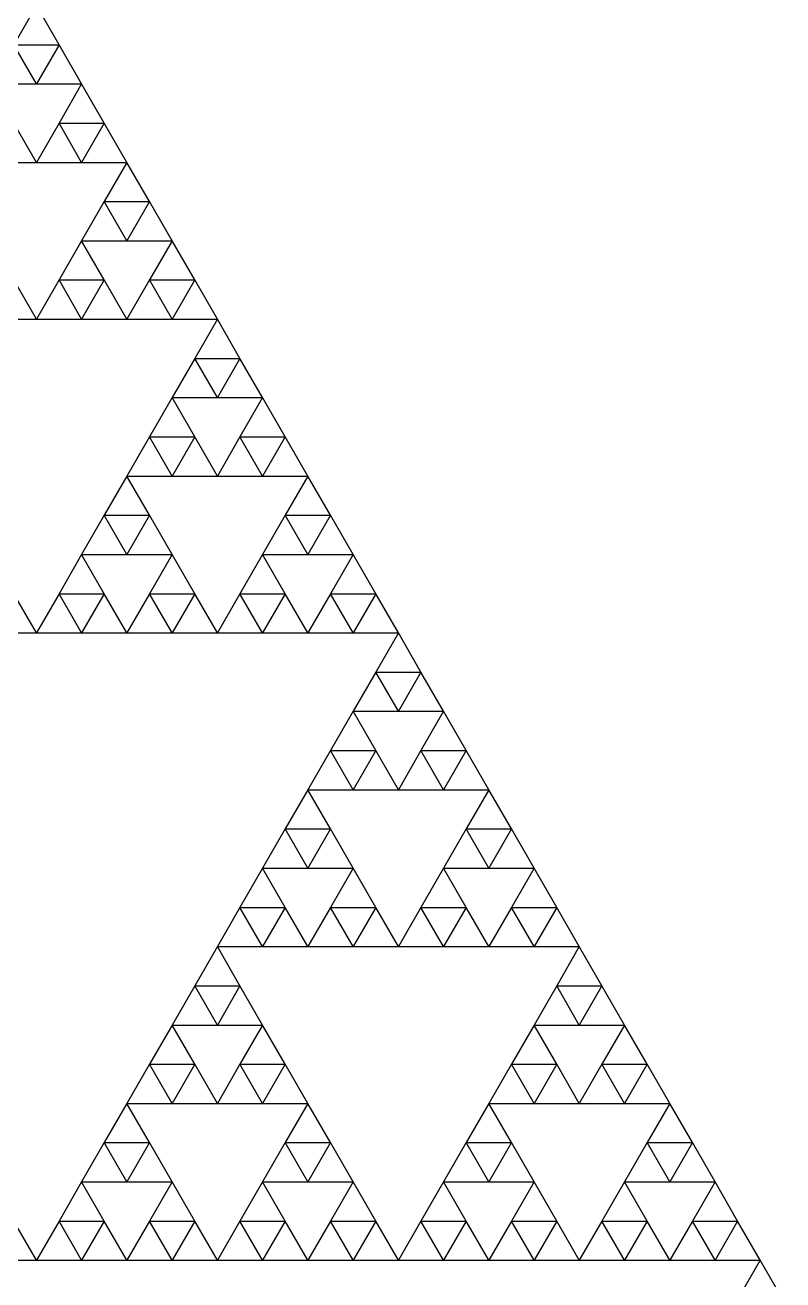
# Model space of a CAD drawing. Header units: metres. Extents: x -50 to 50, y -29 to 58.
# Drawn here: x -18.8 to -15.53, y -23.54 to -18.13 of the extents above; entities that cross this region are included whole.
import ezdxf

# ---------------------------------------------------------------- set-up
doc = ezdxf.new("R2010")
doc.units = ezdxf.units.M

msp = doc.modelspace()

# ---------------------------------------------------------------- linework, layer by layer
for p, q in [((-18.75, -18.0422), (-18.8477, -18.2114)), ((-18.6523, -18.2114), (-18.75, -18.0422)), ((-18.75, -18.3805), (-18.8477, -18.2114)), ((-18.8477, -18.2114), (-18.6523, -18.2114)), ((-18.6523, -18.2114), (-18.75, -18.3805)), ((-18.5547, -18.3805), (-18.6523, -18.2114)), ((-18.9453, -18.3805), (-18.75, -18.3805)), ((-18.75, -18.3805), (-18.5547, -18.3805)), ((-18.5547, -18.3805), (-18.6523, -18.5496)), ((-18.457, -18.5496), (-18.5547, -18.3805)), ((-18.75, -18.7188), (-18.8477, -18.5496)), ((-18.6523, -18.5496), (-18.75, -18.7188)), ((-18.5547, -18.7188), (-18.6523, -18.5496)), ((-18.6523, -18.5496), (-18.457, -18.5496)), ((-18.457, -18.5496), (-18.5547, -18.7188)), ((-18.3594, -18.7188), (-18.457, -18.5496)), ((-18.9453, -18.7188), (-18.75, -18.7188)), ((-18.75, -18.7188), (-18.5547, -18.7188)), ((-18.5547, -18.7188), (-18.3594, -18.7188)), ((-18.3594, -18.7188), (-18.457, -18.8879)), ((-18.2617, -18.8879), (-18.3594, -18.7188)), ((-18.457, -18.8879), (-18.5547, -19.0571)), ((-18.3594, -19.0571), (-18.457, -18.8879)), ((-18.457, -18.8879), (-18.2617, -18.8879)), ((-18.2617, -18.8879), (-18.3594, -19.0571)), ((-18.1641, -19.0571), (-18.2617, -18.8879)), ((-18.5547, -19.0571), (-18.6523, -19.2262)), ((-18.457, -19.2262), (-18.5547, -19.0571)), ((-18.5547, -19.0571), (-18.3594, -19.0571)), ((-18.3594, -19.0571), (-18.1641, -19.0571)), ((-18.1641, -19.0571), (-18.2617, -19.2262)), ((-18.0664, -19.2262), (-18.1641, -19.0571)), ((-18.75, -19.3954), (-18.8477, -19.2262)), ((-18.6523, -19.2262), (-18.75, -19.3954)), ((-18.5547, -19.3954), (-18.6523, -19.2262)), ((-18.6523, -19.2262), (-18.457, -19.2262)), ((-18.457, -19.2262), (-18.5547, -19.3954)), ((-18.3594, -19.3954), (-18.457, -19.2262)), ((-18.2617, -19.2262), (-18.3594, -19.3954)), ((-18.1641, -19.3954), (-18.2617, -19.2262)), ((-18.2617, -19.2262), (-18.0664, -19.2262)), ((-18.0664, -19.2262), (-18.1641, -19.3954)), ((-17.9688, -19.3954), (-18.0664, -19.2262)), ((-18.9453, -19.3954), (-18.75, -19.3954)), ((-18.75, -19.3954), (-18.5547, -19.3954)), ((-18.5547, -19.3954), (-18.3594, -19.3954)), ((-18.3594, -19.3954), (-18.1641, -19.3954)), ((-18.1641, -19.3954), (-17.9688, -19.3954)), ((-17.9688, -19.3954), (-18.0664, -19.5645)), ((-17.8711, -19.5645), (-17.9688, -19.3954)), ((-18.0664, -19.5645), (-18.1641, -19.7337)), ((-17.9688, -19.7337), (-18.0664, -19.5645)), ((-18.0664, -19.5645), (-17.8711, -19.5645)), ((-17.8711, -19.5645), (-17.9688, -19.7337)), ((-17.7734, -19.7337), (-17.8711, -19.5645)), ((-18.1641, -19.7337), (-18.2617, -19.9028)), ((-18.0664, -19.9028), (-18.1641, -19.7337)), ((-18.1641, -19.7337), (-17.9688, -19.7337)), ((-17.9688, -19.7337), (-17.7734, -19.7337)), ((-17.7734, -19.7337), (-17.8711, -19.9028)), ((-17.6758, -19.9028), (-17.7734, -19.7337)), ((-18.2617, -19.9028), (-18.3594, -20.072)), ((-18.1641, -20.072), (-18.2617, -19.9028)), ((-18.2617, -19.9028), (-18.0664, -19.9028)), ((-18.0664, -19.9028), (-18.1641, -20.072)), ((-17.9688, -20.072), (-18.0664, -19.9028)), ((-17.8711, -19.9028), (-17.9688, -20.072)), ((-17.7734, -20.072), (-17.8711, -19.9028)), ((-17.8711, -19.9028), (-17.6758, -19.9028)), ((-17.6758, -19.9028), (-17.7734, -20.072)), ((-17.5781, -20.072), (-17.6758, -19.9028)), ((-18.3594, -20.072), (-18.457, -20.2411)), ((-18.2617, -20.2411), (-18.3594, -20.072)), ((-18.3594, -20.072), (-18.1641, -20.072)), ((-18.1641, -20.072), (-17.9688, -20.072)), ((-17.9688, -20.072), (-17.7734, -20.072)), ((-17.7734, -20.072), (-17.5781, -20.072)), ((-17.5781, -20.072), (-17.6758, -20.2411)), ((-17.4805, -20.2411), (-17.5781, -20.072)), ((-18.457, -20.2411), (-18.5547, -20.4102)), ((-18.3594, -20.4102), (-18.457, -20.2411)), ((-18.457, -20.2411), (-18.2617, -20.2411)), ((-18.2617, -20.2411), (-18.3594, -20.4102)), ((-18.1641, -20.4102), (-18.2617, -20.2411)), ((-17.6758, -20.2411), (-17.7734, -20.4102)), ((-17.5781, -20.4102), (-17.6758, -20.2411)), ((-17.6758, -20.2411), (-17.4805, -20.2411)), ((-17.4805, -20.2411), (-17.5781, -20.4102)), ((-17.3828, -20.4102), (-17.4805, -20.2411)), ((-18.5547, -20.4102), (-18.6523, -20.5794)), ((-18.457, -20.5794), (-18.5547, -20.4102)), ((-18.5547, -20.4102), (-18.3594, -20.4102)), ((-18.3594, -20.4102), (-18.1641, -20.4102)), ((-18.1641, -20.4102), (-18.2617, -20.5794)), ((-18.0664, -20.5794), (-18.1641, -20.4102)), ((-17.7734, -20.4102), (-17.8711, -20.5794)), ((-17.6758, -20.5794), (-17.7734, -20.4102)), ((-17.7734, -20.4102), (-17.5781, -20.4102)), ((-17.5781, -20.4102), (-17.3828, -20.4102)), ((-17.3828, -20.4102), (-17.4805, -20.5794)), ((-17.2852, -20.5794), (-17.3828, -20.4102)), ((-18.75, -20.7485), (-18.8477, -20.5794)), ((-18.6523, -20.5794), (-18.75, -20.7485)), ((-18.5547, -20.7485), (-18.6523, -20.5794)), ((-18.6523, -20.5794), (-18.457, -20.5794)), ((-18.457, -20.5794), (-18.5547, -20.7485)), ((-18.3594, -20.7485), (-18.457, -20.5794)), ((-18.2617, -20.5794), (-18.3594, -20.7485)), ((-18.1641, -20.7485), (-18.2617, -20.5794)), ((-18.2617, -20.5794), (-18.0664, -20.5794)), ((-18.0664, -20.5794), (-18.1641, -20.7485)), ((-17.9688, -20.7485), (-18.0664, -20.5794)), ((-17.8711, -20.5794), (-17.9688, -20.7485)), ((-17.7734, -20.7485), (-17.8711, -20.5794)), ((-17.8711, -20.5794), (-17.6758, -20.5794)), ((-17.6758, -20.5794), (-17.7734, -20.7485)), ((-17.5781, -20.7485), (-17.6758, -20.5794)), ((-17.4805, -20.5794), (-17.5781, -20.7485)), ((-17.3828, -20.7485), (-17.4805, -20.5794)), ((-17.4805, -20.5794), (-17.2852, -20.5794)), ((-17.2852, -20.5794), (-17.3828, -20.7485)), ((-17.1875, -20.7485), (-17.2852, -20.5794)), ((-18.9453, -20.7485), (-18.75, -20.7485)), ((-18.75, -20.7485), (-18.5547, -20.7485)), ((-18.5547, -20.7485), (-18.3594, -20.7485)), ((-18.3594, -20.7485), (-18.1641, -20.7485)), ((-18.1641, -20.7485), (-17.9688, -20.7485)), ((-17.9688, -20.7485), (-17.7734, -20.7485)), ((-17.7734, -20.7485), (-17.5781, -20.7485)), ((-17.5781, -20.7485), (-17.3828, -20.7485)), ((-17.3828, -20.7485), (-17.1875, -20.7485)), ((-17.1875, -20.7485), (-17.2852, -20.9177)), ((-17.0898, -20.9177), (-17.1875, -20.7485)), ((-17.2852, -20.9177), (-17.3828, -21.0868)), ((-17.1875, -21.0868), (-17.2852, -20.9177)), ((-17.2852, -20.9177), (-17.0898, -20.9177)), ((-17.0898, -20.9177), (-17.1875, -21.0868)), ((-16.9922, -21.0868), (-17.0898, -20.9177)), ((-17.3828, -21.0868), (-17.4805, -21.256)), ((-17.2852, -21.256), (-17.3828, -21.0868)), ((-17.3828, -21.0868), (-17.1875, -21.0868)), ((-17.1875, -21.0868), (-16.9922, -21.0868)), ((-16.9922, -21.0868), (-17.0898, -21.256)), ((-16.8945, -21.256), (-16.9922, -21.0868)), ((-17.4805, -21.256), (-17.5781, -21.4251)), ((-17.3828, -21.4251), (-17.4805, -21.256)), ((-17.4805, -21.256), (-17.2852, -21.256)), ((-17.2852, -21.256), (-17.3828, -21.4251)), ((-17.1875, -21.4251), (-17.2852, -21.256)), ((-17.0898, -21.256), (-17.1875, -21.4251)), ((-16.9922, -21.4251), (-17.0898, -21.256)), ((-17.0898, -21.256), (-16.8945, -21.256)), ((-16.8945, -21.256), (-16.9922, -21.4251)), ((-16.7969, -21.4251), (-16.8945, -21.256)), ((-17.5781, -21.4251), (-17.6758, -21.5943)), ((-17.4805, -21.5943), (-17.5781, -21.4251)), ((-17.5781, -21.4251), (-17.3828, -21.4251)), ((-17.3828, -21.4251), (-17.1875, -21.4251)), ((-17.1875, -21.4251), (-16.9922, -21.4251)), ((-16.9922, -21.4251), (-16.7969, -21.4251)), ((-16.7969, -21.4251), (-16.8945, -21.5943)), ((-16.6992, -21.5943), (-16.7969, -21.4251)), ((-17.6758, -21.5943), (-17.7734, -21.7634)), ((-17.5781, -21.7634), (-17.6758, -21.5943)), ((-17.6758, -21.5943), (-17.4805, -21.5943)), ((-17.4805, -21.5943), (-17.5781, -21.7634)), ((-17.3828, -21.7634), (-17.4805, -21.5943)), ((-16.8945, -21.5943), (-16.9922, -21.7634)), ((-16.7969, -21.7634), (-16.8945, -21.5943)), ((-16.8945, -21.5943), (-16.6992, -21.5943)), ((-16.6992, -21.5943), (-16.7969, -21.7634)), ((-16.6016, -21.7634), (-16.6992, -21.5943)), ((-17.7734, -21.7634), (-17.8711, -21.9325)), ((-17.6758, -21.9325), (-17.7734, -21.7634)), ((-17.7734, -21.7634), (-17.5781, -21.7634)), ((-17.5781, -21.7634), (-17.3828, -21.7634)), ((-17.3828, -21.7634), (-17.4805, -21.9325)), ((-17.2852, -21.9325), (-17.3828, -21.7634)), ((-16.9922, -21.7634), (-17.0898, -21.9325)), ((-16.8945, -21.9325), (-16.9922, -21.7634)), ((-16.9922, -21.7634), (-16.7969, -21.7634)), ((-16.7969, -21.7634), (-16.6016, -21.7634)), ((-16.6016, -21.7634), (-16.6992, -21.9325)), ((-16.5039, -21.9325), (-16.6016, -21.7634)), ((-17.8711, -21.9325), (-17.9688, -22.1017)), ((-17.7734, -22.1017), (-17.8711, -21.9325)), ((-17.8711, -21.9325), (-17.6758, -21.9325)), ((-17.6758, -21.9325), (-17.7734, -22.1017)), ((-17.5781, -22.1017), (-17.6758, -21.9325)), ((-17.4805, -21.9325), (-17.5781, -22.1017)), ((-17.3828, -22.1017), (-17.4805, -21.9325)), ((-17.4805, -21.9325), (-17.2852, -21.9325)), ((-17.2852, -21.9325), (-17.3828, -22.1017)), ((-17.1875, -22.1017), (-17.2852, -21.9325)), ((-17.0898, -21.9325), (-17.1875, -22.1017)), ((-16.9922, -22.1017), (-17.0898, -21.9325)), ((-17.0898, -21.9325), (-16.8945, -21.9325)), ((-16.8945, -21.9325), (-16.9922, -22.1017)), ((-16.7969, -22.1017), (-16.8945, -21.9325)), ((-16.6992, -21.9325), (-16.7969, -22.1017)), ((-16.6016, -22.1017), (-16.6992, -21.9325)), ((-16.6992, -21.9325), (-16.5039, -21.9325)), ((-16.5039, -21.9325), (-16.6016, -22.1017)), ((-16.4062, -22.1017), (-16.5039, -21.9325)), ((-17.9688, -22.1017), (-18.0664, -22.2708)), ((-17.8711, -22.2708), (-17.9688, -22.1017)), ((-17.9688, -22.1017), (-17.7734, -22.1017)), ((-17.7734, -22.1017), (-17.5781, -22.1017)), ((-17.5781, -22.1017), (-17.3828, -22.1017)), ((-17.3828, -22.1017), (-17.1875, -22.1017)), ((-17.1875, -22.1017), (-16.9922, -22.1017)), ((-16.9922, -22.1017), (-16.7969, -22.1017)), ((-16.7969, -22.1017), (-16.6016, -22.1017)), ((-16.6016, -22.1017), (-16.4062, -22.1017)), ((-16.4062, -22.1017), (-16.5039, -22.2708)), ((-16.3086, -22.2708), (-16.4062, -22.1017)), ((-18.0664, -22.2708), (-18.1641, -22.44)), ((-17.9688, -22.44), (-18.0664, -22.2708)), ((-18.0664, -22.2708), (-17.8711, -22.2708)), ((-17.8711, -22.2708), (-17.9688, -22.44)), ((-17.7734, -22.44), (-17.8711, -22.2708)), ((-16.5039, -22.2708), (-16.6016, -22.44)), ((-16.4062, -22.44), (-16.5039, -22.2708)), ((-16.5039, -22.2708), (-16.3086, -22.2708)), ((-16.3086, -22.2708), (-16.4062, -22.44)), ((-16.2109, -22.44), (-16.3086, -22.2708)), ((-18.1641, -22.44), (-18.2617, -22.6091)), ((-18.0664, -22.6091), (-18.1641, -22.44)), ((-18.1641, -22.44), (-17.9688, -22.44)), ((-17.9688, -22.44), (-17.7734, -22.44)), ((-17.7734, -22.44), (-17.8711, -22.6091)), ((-17.6758, -22.6091), (-17.7734, -22.44)), ((-16.6016, -22.44), (-16.6992, -22.6091)), ((-16.5039, -22.6091), (-16.6016, -22.44)), ((-16.6016, -22.44), (-16.4062, -22.44)), ((-16.4062, -22.44), (-16.2109, -22.44)), ((-16.2109, -22.44), (-16.3086, -22.6091)), ((-16.1133, -22.6091), (-16.2109, -22.44)), ((-18.2617, -22.6091), (-18.3594, -22.7783)), ((-18.1641, -22.7783), (-18.2617, -22.6091)), ((-18.2617, -22.6091), (-18.0664, -22.6091)), ((-18.0664, -22.6091), (-18.1641, -22.7783)), ((-17.9688, -22.7783), (-18.0664, -22.6091)), ((-17.8711, -22.6091), (-17.9688, -22.7783)), ((-17.7734, -22.7783), (-17.8711, -22.6091)), ((-17.8711, -22.6091), (-17.6758, -22.6091)), ((-17.6758, -22.6091), (-17.7734, -22.7783)), ((-17.5781, -22.7783), (-17.6758, -22.6091)), ((-16.6992, -22.6091), (-16.7969, -22.7783)), ((-16.6016, -22.7783), (-16.6992, -22.6091)), ((-16.6992, -22.6091), (-16.5039, -22.6091)), ((-16.5039, -22.6091), (-16.6016, -22.7783)), ((-16.4062, -22.7783), (-16.5039, -22.6091)), ((-16.3086, -22.6091), (-16.4062, -22.7783)), ((-16.2109, -22.7783), (-16.3086, -22.6091)), ((-16.3086, -22.6091), (-16.1133, -22.6091)), ((-16.1133, -22.6091), (-16.2109, -22.7783)), ((-16.0156, -22.7783), (-16.1133, -22.6091)), ((-18.3594, -22.7783), (-18.457, -22.9474)), ((-18.2617, -22.9474), (-18.3594, -22.7783)), ((-18.3594, -22.7783), (-18.1641, -22.7783)), ((-18.1641, -22.7783), (-17.9688, -22.7783)), ((-17.9688, -22.7783), (-17.7734, -22.7783)), ((-17.7734, -22.7783), (-17.5781, -22.7783)), ((-17.5781, -22.7783), (-17.6758, -22.9474)), ((-17.4805, -22.9474), (-17.5781, -22.7783)), ((-16.7969, -22.7783), (-16.8945, -22.9474)), ((-16.6992, -22.9474), (-16.7969, -22.7783)), ((-16.7969, -22.7783), (-16.6016, -22.7783)), ((-16.6016, -22.7783), (-16.4062, -22.7783)), ((-16.4062, -22.7783), (-16.2109, -22.7783)), ((-16.2109, -22.7783), (-16.0156, -22.7783)), ((-16.0156, -22.7783), (-16.1133, -22.9474)), ((-15.918, -22.9474), (-16.0156, -22.7783)), ((-18.457, -22.9474), (-18.5547, -23.1166)), ((-18.3594, -23.1166), (-18.457, -22.9474)), ((-18.457, -22.9474), (-18.2617, -22.9474)), ((-18.2617, -22.9474), (-18.3594, -23.1166)), ((-18.1641, -23.1166), (-18.2617, -22.9474)), ((-17.6758, -22.9474), (-17.7734, -23.1166)), ((-17.5781, -23.1166), (-17.6758, -22.9474)), ((-17.6758, -22.9474), (-17.4805, -22.9474)), ((-17.4805, -22.9474), (-17.5781, -23.1166)), ((-17.3828, -23.1166), (-17.4805, -22.9474)), ((-16.8945, -22.9474), (-16.9922, -23.1166)), ((-16.7969, -23.1166), (-16.8945, -22.9474)), ((-16.8945, -22.9474), (-16.6992, -22.9474)), ((-16.6992, -22.9474), (-16.7969, -23.1166)), ((-16.6016, -23.1166), (-16.6992, -22.9474)), ((-16.1133, -22.9474), (-16.2109, -23.1166)), ((-16.0156, -23.1166), (-16.1133, -22.9474)), ((-16.1133, -22.9474), (-15.918, -22.9474)), ((-15.918, -22.9474), (-16.0156, -23.1166)), ((-15.8203, -23.1166), (-15.918, -22.9474)), ((-18.5547, -23.1166), (-18.6523, -23.2857)), ((-18.457, -23.2857), (-18.5547, -23.1166)), ((-18.5547, -23.1166), (-18.3594, -23.1166)), ((-18.3594, -23.1166), (-18.1641, -23.1166)), ((-18.1641, -23.1166), (-18.2617, -23.2857)), ((-18.0664, -23.2857), (-18.1641, -23.1166)), ((-17.7734, -23.1166), (-17.8711, -23.2857)), ((-17.6758, -23.2857), (-17.7734, -23.1166)), ((-17.7734, -23.1166), (-17.5781, -23.1166)), ((-17.5781, -23.1166), (-17.3828, -23.1166)), ((-17.3828, -23.1166), (-17.4805, -23.2857)), ((-17.2852, -23.2857), (-17.3828, -23.1166)), ((-16.9922, -23.1166), (-17.0898, -23.2857)), ((-16.8945, -23.2857), (-16.9922, -23.1166)), ((-16.9922, -23.1166), (-16.7969, -23.1166)), ((-16.7969, -23.1166), (-16.6016, -23.1166)), ((-16.6016, -23.1166), (-16.6992, -23.2857)), ((-16.5039, -23.2857), (-16.6016, -23.1166)), ((-16.2109, -23.1166), (-16.3086, -23.2857)), ((-16.1133, -23.2857), (-16.2109, -23.1166)), ((-16.2109, -23.1166), (-16.0156, -23.1166)), ((-16.0156, -23.1166), (-15.8203, -23.1166)), ((-15.8203, -23.1166), (-15.918, -23.2857)), ((-15.7227, -23.2857), (-15.8203, -23.1166)), ((-18.75, -23.4549), (-18.8477, -23.2857)), ((-18.6523, -23.2857), (-18.75, -23.4549)), ((-18.5547, -23.4549), (-18.6523, -23.2857)), ((-18.6523, -23.2857), (-18.457, -23.2857)), ((-18.457, -23.2857), (-18.5547, -23.4549)), ((-18.3594, -23.4549), (-18.457, -23.2857)), ((-18.2617, -23.2857), (-18.3594, -23.4549)), ((-18.1641, -23.4549), (-18.2617, -23.2857)), ((-18.2617, -23.2857), (-18.0664, -23.2857)), ((-18.0664, -23.2857), (-18.1641, -23.4549)), ((-17.9688, -23.4549), (-18.0664, -23.2857)), ((-17.8711, -23.2857), (-17.9688, -23.4549)), ((-17.7734, -23.4549), (-17.8711, -23.2857)), ((-17.8711, -23.2857), (-17.6758, -23.2857)), ((-17.6758, -23.2857), (-17.7734, -23.4549)), ((-17.5781, -23.4549), (-17.6758, -23.2857)), ((-17.4805, -23.2857), (-17.5781, -23.4549)), ((-17.3828, -23.4549), (-17.4805, -23.2857)), ((-17.4805, -23.2857), (-17.2852, -23.2857)), ((-17.2852, -23.2857), (-17.3828, -23.4549)), ((-17.1875, -23.4549), (-17.2852, -23.2857)), ((-17.0898, -23.2857), (-17.1875, -23.4549)), ((-16.9922, -23.4549), (-17.0898, -23.2857)), ((-17.0898, -23.2857), (-16.8945, -23.2857)), ((-16.8945, -23.2857), (-16.9922, -23.4549)), ((-16.7969, -23.4549), (-16.8945, -23.2857)), ((-16.6992, -23.2857), (-16.7969, -23.4549)), ((-16.6016, -23.4549), (-16.6992, -23.2857)), ((-16.6992, -23.2857), (-16.5039, -23.2857)), ((-16.5039, -23.2857), (-16.6016, -23.4549)), ((-16.4062, -23.4549), (-16.5039, -23.2857)), ((-16.3086, -23.2857), (-16.4062, -23.4549)), ((-16.2109, -23.4549), (-16.3086, -23.2857)), ((-16.3086, -23.2857), (-16.1133, -23.2857)), ((-16.1133, -23.2857), (-16.2109, -23.4549)), ((-16.0156, -23.4549), (-16.1133, -23.2857)), ((-15.918, -23.2857), (-16.0156, -23.4549)), ((-15.8203, -23.4549), (-15.918, -23.2857)), ((-15.918, -23.2857), (-15.7227, -23.2857)), ((-15.7227, -23.2857), (-15.8203, -23.4549)), ((-15.625, -23.4549), (-15.7227, -23.2857)), ((-18.9453, -23.4549), (-18.75, -23.4549)), ((-18.75, -23.4549), (-18.5547, -23.4549)), ((-18.5547, -23.4549), (-18.3594, -23.4549)), ((-18.3594, -23.4549), (-18.1641, -23.4549)), ((-18.1641, -23.4549), (-17.9688, -23.4549)), ((-17.9688, -23.4549), (-17.7734, -23.4549)), ((-17.7734, -23.4549), (-17.5781, -23.4549)), ((-17.5781, -23.4549), (-17.3828, -23.4549)), ((-17.3828, -23.4549), (-17.1875, -23.4549)), ((-17.1875, -23.4549), (-16.9922, -23.4549)), ((-16.9922, -23.4549), (-16.7969, -23.4549)), ((-16.7969, -23.4549), (-16.6016, -23.4549)), ((-16.6016, -23.4549), (-16.4062, -23.4549)), ((-16.4062, -23.4549), (-16.2109, -23.4549)), ((-16.2109, -23.4549), (-16.0156, -23.4549)), ((-16.0156, -23.4549), (-15.8203, -23.4549)), ((-15.8203, -23.4549), (-15.625, -23.4549)), ((-15.625, -23.4549), (-15.7227, -23.624)), ((-15.5273, -23.624), (-15.625, -23.4549))]:
    msp.add_line(p, q)

doc.saveas('drawing.dxf')
